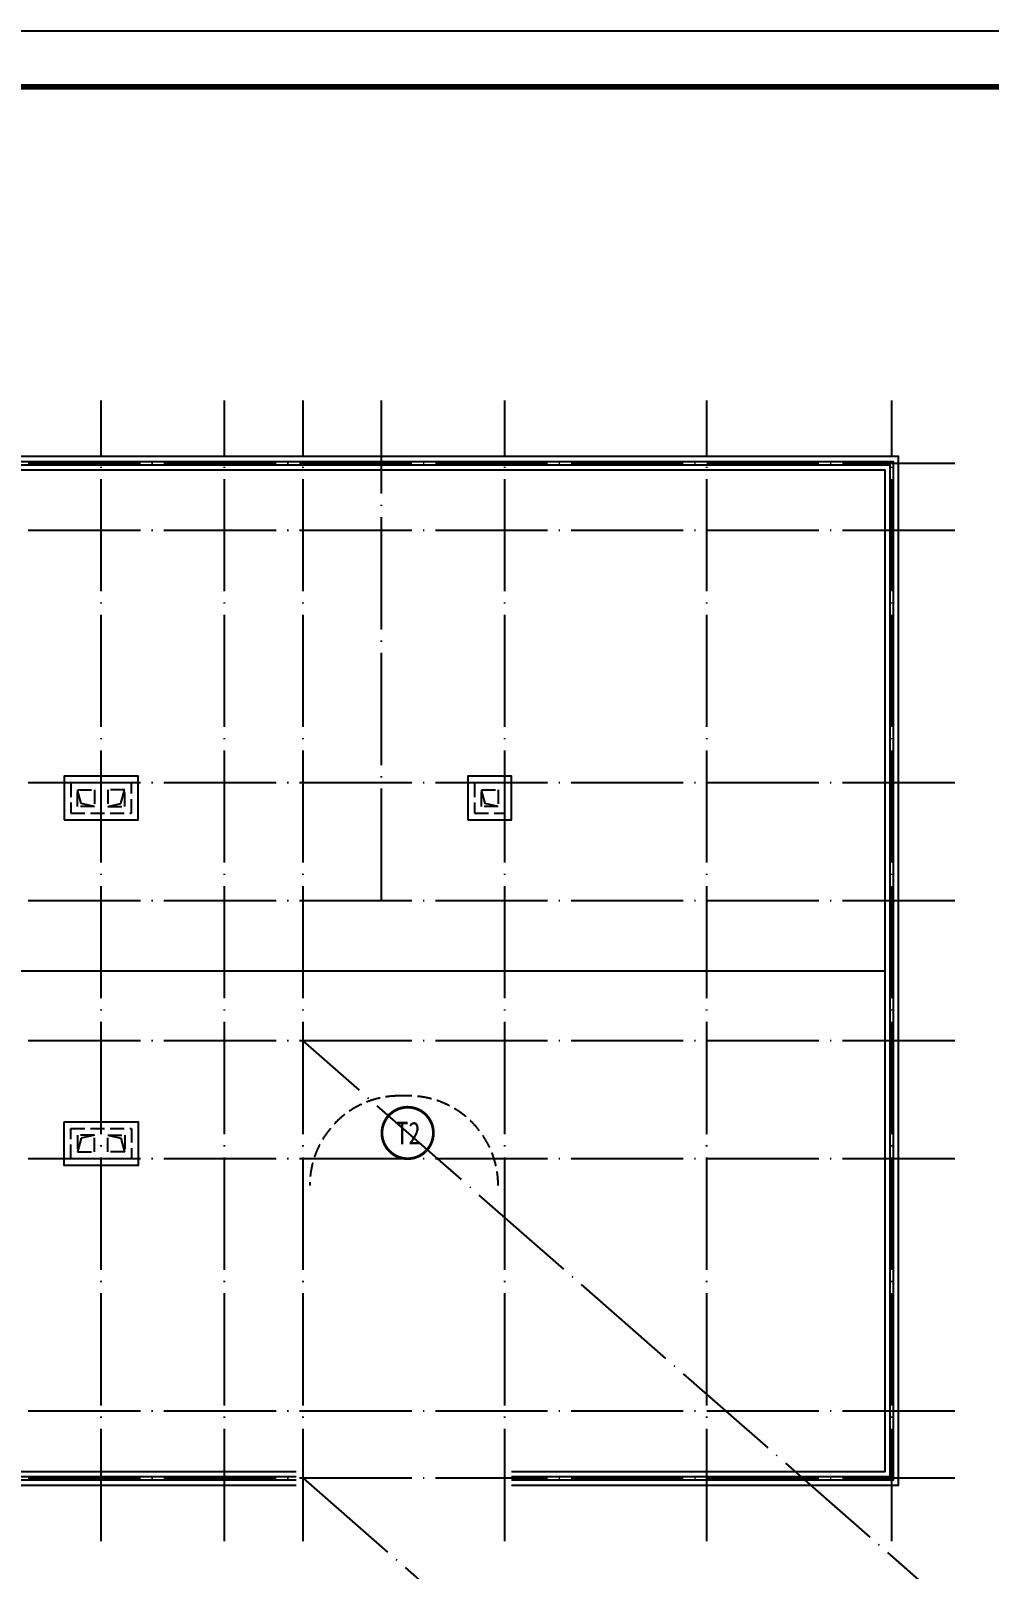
# Model space of a CAD drawing. Extents: x -695846 to 822170, y -413475 to 397179.
# Drawn here: x 557877 to 574967, y 282165 to 309602 of the extents above; entities that cross this region are included whole.
import ezdxf

# ---------------------------------------------------------------- set-up
doc = ezdxf.new("R2010")
doc.units = 0
doc.header["$LTSCALE"] = 1000
doc.header["$MEASUREMENT"] = 0
doc.linetypes.add('DASH', pattern=[0.35, 0.25, -0.1])
doc.linetypes.add('DOTE', pattern=[2.42, 2, -0.2, 0.02, -0.2])
for name, color, linetype in [('DOTE', 1, 'DOTE'), ('LVTRY', 6, 'Continuous'), ('PUB_TEXT', 7, 'Continuous'), ('STAIR', 2, 'Continuous'), ('T-图框-175', 175, 'Continuous')]:
    doc.layers.add(name, color=color, linetype=linetype)
doc.styles.add('-黑体', font='simhei.ttf', dxfattribs={"width": 0.8})

# ---------------------------------------------------------------- blocks, each defined once
blk = doc.blocks.new('A$C4a45d1b0')
at = {"const_width": 50}
blk.add_lwpolyline([(918, 459, 1), (0, 459, 1)], format="xyb", close=True, dxfattribs=at)
at = {"layer": 'PUB_TEXT', "style": '-黑体', "width": 0.8}
blk.add_text('T2', height=400, dxfattribs=at).set_placement((254, 258, -343))

msp = doc.modelspace()

# ---------------------------------------------------------------- linework, layer by layer
for points in [[(566451, 283667), (573351, 283667), (573351, 302007), (537711, 302007), (537711, 283667), (562611, 283667)], [(566451, 283757), (573261, 283757), (573261, 301917), (537801, 301917), (537801, 283757), (562611, 283757)], [(566451, 283817), (573201, 283817), (573201, 301857), (537861, 301857), (537861, 283817), (562611, 283817)], [(566451, 283907), (573111, 283907), (573111, 301767), (537951, 301767), (537951, 283907), (562611, 283907)], [(537951, 292837), (573111, 292837)]]:
    msp.add_lwpolyline(points)
for points in [[(558471, 295527), (559791, 295527), (559791, 296307), (558471, 296307)], [(565671, 295527), (566451, 295527), (566451, 296307), (565671, 296307)], [(558471, 290147), (559791, 290147), (559791, 289367), (558471, 289367)]]:
    msp.add_lwpolyline(points, close=True)
at = {"linetype": 'DASH'}
for points in [[(558591, 295647), (559671, 295647), (559671, 296187), (558591, 296187)], [(565791, 295647), (566331, 295647), (566331, 296187), (565791, 296187)], [(558591, 290027), (559671, 290027), (559671, 289487), (558591, 289487)]]:
    msp.add_lwpolyline(points, close=True, dxfattribs=at)
at = {"layer": 'DOTE'}
for p, q in [((559131, 282667), (559131, 303007)), ((561331, 282667), (561331, 303007)), ((562731, 282667), (562731, 303007)), ((564131, 294087), (564131, 303007)), ((566331, 282667), (566331, 303007)), ((569931, 282667), (569931, 303007)), ((573231, 282667), (573231, 303007)), ((574351, 301887), (536711, 301887)), ((574351, 300687), (536711, 300687)), ((574351, 296187), (536711, 296187)), ((574351, 294087), (536711, 294087)), ((574351, 291587), (536711, 291587)), ((574351, 289487), (536711, 289487)), ((574351, 284987), (536711, 284987)), ((574351, 283787), (536711, 283787))]:
    msp.add_line(p, q, dxfattribs=at)
at = {"layer": 'DOTE', "color": 8}
for points in [[(574665, 281145), (562731, 291587)], [(562731, 283787), (574665, 273345)]]:
    msp.add_lwpolyline(points, dxfattribs=at)
at = {"layer": 'LVTRY', "linetype": 'DASH'}
for points in [[(559011, 296067), (559011, 295767), (558711, 295767), (558711, 296067)], [(559251, 296067), (559251, 295767), (559551, 295767), (559551, 296067)], [(566211, 296067), (566211, 295767), (565911, 295767), (565911, 296067)], [(559011, 289607), (559011, 289907), (558711, 289907), (558711, 289607)], [(559251, 289607), (559251, 289907), (559551, 289907), (559551, 289607)]]:
    msp.add_lwpolyline(points, close=True, dxfattribs=at)
for points in [[(559011, 295767), (558778, 295820), (558711, 296067)], [(559251, 295767), (559484, 295820), (559551, 296067)], [(566211, 295767), (565978, 295820), (565911, 296067)], [(559011, 289907), (558778, 289853), (558711, 289607)], [(559251, 289907), (559484, 289853), (559551, 289607)]]:
    msp.add_lwpolyline(points, dxfattribs=at)
at = {"layer": 'STAIR', "color": 9, "linetype": 'DASH'}
msp.add_line((564611, 290607), (564451, 290607), dxfattribs=at)
for points in [[(562851, 289007, -0.414214), (564451, 290607)], [(566211, 289007, 0.414214), (564611, 290607)]]:
    msp.add_lwpolyline(points, format="xyb", dxfattribs=at)
at = {"layer": 'T-图框-175'}
msp.add_lwpolyline([(528620, 267602), (528620, 309602), (588020, 309602), (588020, 267602)], close=True, dxfattribs=at)
at = {"layer": 'T-图框-175', "const_width": 100}
msp.add_lwpolyline([(531120, 268602), (587020, 268602), (587020, 308602), (531120, 308602)], close=True, dxfattribs=at)

# ---------------------------------------------------------------- block references
msp.add_blockref('A$C4a45d1b0', (564138, 289487))

doc.saveas('drawing.dxf')
